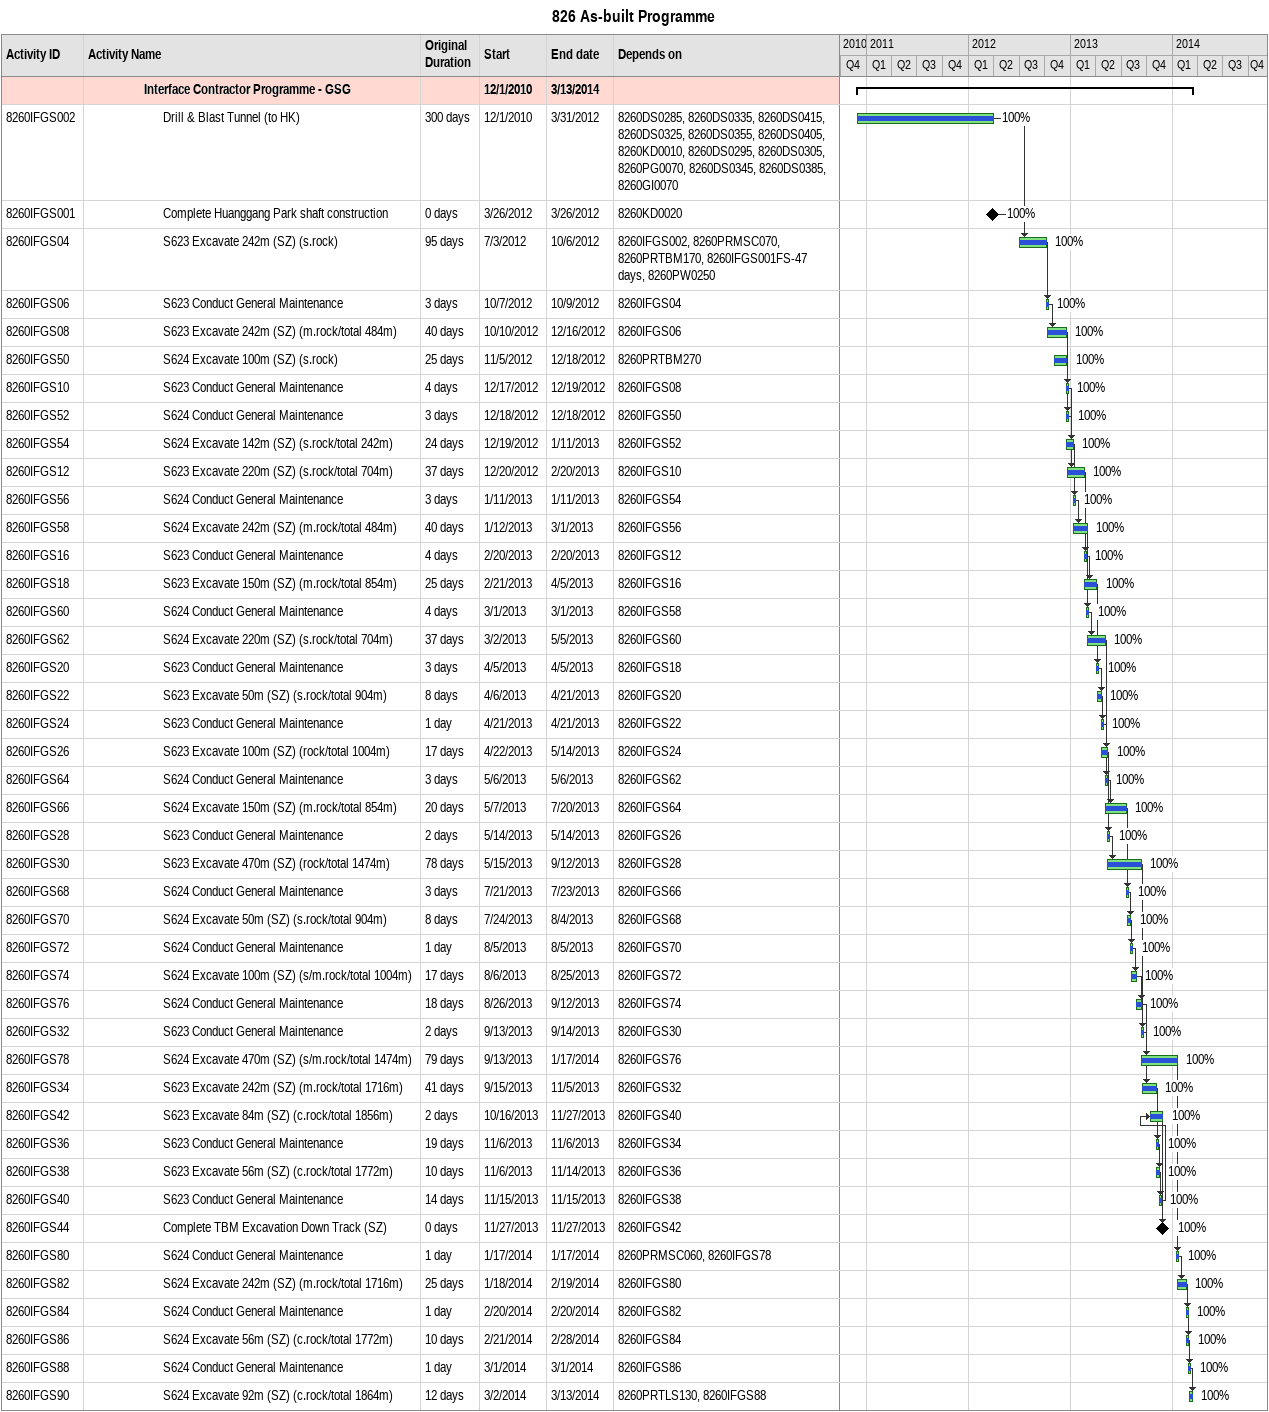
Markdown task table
826 As-built Programme

| ID | Level | Task | Original duration | Start | Finish | Predecessors | % complete |
|---|---|---|---|---|---|---|---|
|  | 4 | **Interface Contractor Programme - GSG** |  | 2010-12-01 | 2014-03-13 |  |  |
| 8260IFGS002 | 5 | Drill & Blast Tunnel (to HK) | 300d | 2010-12-01 | 2012-03-31 | 8260DS0285, 8260DS0335, 8260DS0415, 8260DS0325, 8260DS0355, 8260DS0405, 8260KD0010, 8260DS0295, 8260DS0305, 8260PG0070, 8260DS0345, 8260DS0385, 8260GI0070 | 100 |
| 8260IFGS001 | 5 | Complete Huanggang Park shaft construction | 0d | 2012-03-26 | 2012-03-26 | 8260KD0020 | 100 |
| 8260IFGS04 | 5 | S623 Excavate 242m (SZ) (s.rock) | 95d | 2012-07-03 | 2012-10-06 | 8260IFGS002, 8260PRMSC070, 8260PRTBM170, 8260IFGS001FS-47d, 8260PW0250 | 100 |
| 8260IFGS06 | 5 | S623 Conduct General Maintenance | 3d | 2012-10-07 | 2012-10-09 | 8260IFGS04 | 100 |
| 8260IFGS08 | 5 | S623 Excavate 242m (SZ) (m.rock/total 484m) | 40d | 2012-10-10 | 2012-12-16 | 8260IFGS06 | 100 |
| 8260IFGS50 | 5 | S624 Excavate 100m (SZ) (s.rock) | 25d | 2012-11-05 | 2012-12-18 | 8260PRTBM270 | 100 |
| 8260IFGS10 | 5 | S623 Conduct General Maintenance | 4d | 2012-12-17 | 2012-12-19 | 8260IFGS08 | 100 |
| 8260IFGS52 | 5 | S624 Conduct General Maintenance | 3d | 2012-12-18 | 2012-12-18 | 8260IFGS50 | 100 |
| 8260IFGS54 | 5 | S624 Excavate 142m (SZ) (s.rock/total 242m) | 24d | 2012-12-19 | 2013-01-11 | 8260IFGS52 | 100 |
| 8260IFGS12 | 5 | S623 Excavate 220m (SZ) (s.rock/total 704m) | 37d | 2012-12-20 | 2013-02-20 | 8260IFGS10 | 100 |
| 8260IFGS56 | 5 | S624 Conduct General Maintenance | 3d | 2013-01-11 | 2013-01-11 | 8260IFGS54 | 100 |
| 8260IFGS58 | 5 | S624 Excavate 242m (SZ) (m.rock/total 484m) | 40d | 2013-01-12 | 2013-03-01 | 8260IFGS56 | 100 |
| 8260IFGS16 | 5 | S623 Conduct General Maintenance | 4d | 2013-02-20 | 2013-02-20 | 8260IFGS12 | 100 |
| 8260IFGS18 | 5 | S623 Excavate 150m (SZ) (m.rock/total 854m) | 25d | 2013-02-21 | 2013-04-05 | 8260IFGS16 | 100 |
| 8260IFGS60 | 5 | S624 Conduct General Maintenance | 4d | 2013-03-01 | 2013-03-01 | 8260IFGS58 | 100 |
| 8260IFGS62 | 5 | S624 Excavate 220m (SZ) (s.rock/total 704m) | 37d | 2013-03-02 | 2013-05-05 | 8260IFGS60 | 100 |
| 8260IFGS20 | 5 | S623 Conduct General Maintenance | 3d | 2013-04-05 | 2013-04-05 | 8260IFGS18 | 100 |
| 8260IFGS22 | 5 | S623 Excavate 50m (SZ) (s.rock/total 904m) | 8d | 2013-04-06 | 2013-04-21 | 8260IFGS20 | 100 |
| 8260IFGS24 | 5 | S623 Conduct General Maintenance | 1d | 2013-04-21 | 2013-04-21 | 8260IFGS22 | 100 |
| 8260IFGS26 | 5 | S623 Excavate 100m (SZ) (rock/total 1004m) | 17d | 2013-04-22 | 2013-05-14 | 8260IFGS24 | 100 |
| 8260IFGS64 | 5 | S624 Conduct General Maintenance | 3d | 2013-05-06 | 2013-05-06 | 8260IFGS62 | 100 |
| 8260IFGS66 | 5 | S624 Excavate 150m (SZ) (m.rock/total 854m) | 20d | 2013-05-07 | 2013-07-20 | 8260IFGS64 | 100 |
| 8260IFGS28 | 5 | S623 Conduct General Maintenance | 2d | 2013-05-14 | 2013-05-14 | 8260IFGS26 | 100 |
| 8260IFGS30 | 5 | S623 Excavate 470m (SZ) (rock/total 1474m) | 78d | 2013-05-15 | 2013-09-12 | 8260IFGS28 | 100 |
| 8260IFGS68 | 5 | S624 Conduct General Maintenance | 3d | 2013-07-21 | 2013-07-23 | 8260IFGS66 | 100 |
| 8260IFGS70 | 5 | S624 Excavate 50m (SZ) (s.rock/total 904m) | 8d | 2013-07-24 | 2013-08-04 | 8260IFGS68 | 100 |
| 8260IFGS72 | 5 | S624 Conduct General Maintenance | 1d | 2013-08-05 | 2013-08-05 | 8260IFGS70 | 100 |
| 8260IFGS74 | 5 | S624 Excavate 100m (SZ) (s/m.rock/total 1004m) | 17d | 2013-08-06 | 2013-08-25 | 8260IFGS72 | 100 |
| 8260IFGS76 | 5 | S624 Conduct General Maintenance | 18d | 2013-08-26 | 2013-09-12 | 8260IFGS74 | 100 |
| 8260IFGS32 | 5 | S623 Conduct General Maintenance | 2d | 2013-09-13 | 2013-09-14 | 8260IFGS30 | 100 |
| 8260IFGS78 | 5 | S624 Excavate 470m (SZ) (s/m.rock/total 1474m) | 79d | 2013-09-13 | 2014-01-17 | 8260IFGS76 | 100 |
| 8260IFGS34 | 5 | S623 Excavate 242m (SZ) (m.rock/total 1716m) | 41d | 2013-09-15 | 2013-11-05 | 8260IFGS32 | 100 |
| 8260IFGS42 | 5 | S623 Excavate 84m (SZ) (c.rock/total 1856m) | 2d | 2013-10-16 | 2013-11-27 | 8260IFGS40 | 100 |
| 8260IFGS36 | 5 | S623 Conduct General Maintenance | 19d | 2013-11-06 | 2013-11-06 | 8260IFGS34 | 100 |
| 8260IFGS38 | 5 | S623 Excavate 56m (SZ) (c.rock/total 1772m) | 10d | 2013-11-06 | 2013-11-14 | 8260IFGS36 | 100 |
| 8260IFGS40 | 5 | S623 Conduct General Maintenance | 14d | 2013-11-15 | 2013-11-15 | 8260IFGS38 | 100 |
| 8260IFGS44 | 5 | Complete TBM Excavation Down Track (SZ) | 0d | 2013-11-27 | 2013-11-27 | 8260IFGS42 | 100 |
| 8260IFGS80 | 5 | S624 Conduct General Maintenance | 1d | 2014-01-17 | 2014-01-17 | 8260PRMSC060, 8260IFGS78 | 100 |
| 8260IFGS82 | 5 | S624 Excavate 242m (SZ) (m.rock/total 1716m) | 25d | 2014-01-18 | 2014-02-19 | 8260IFGS80 | 100 |
| 8260IFGS84 | 5 | S624 Conduct General Maintenance | 1d | 2014-02-20 | 2014-02-20 | 8260IFGS82 | 100 |
| 8260IFGS86 | 5 | S624 Excavate 56m (SZ) (c.rock/total 1772m) | 10d | 2014-02-21 | 2014-02-28 | 8260IFGS84 | 100 |
| 8260IFGS88 | 5 | S624 Conduct General Maintenance | 1d | 2014-03-01 | 2014-03-01 | 8260IFGS86 | 100 |
| 8260IFGS90 | 5 | S624 Excavate 92m (SZ) (c.rock/total 1864m) | 12d | 2014-03-02 | 2014-03-13 | 8260PRTLS130, 8260IFGS88 | 100 |
